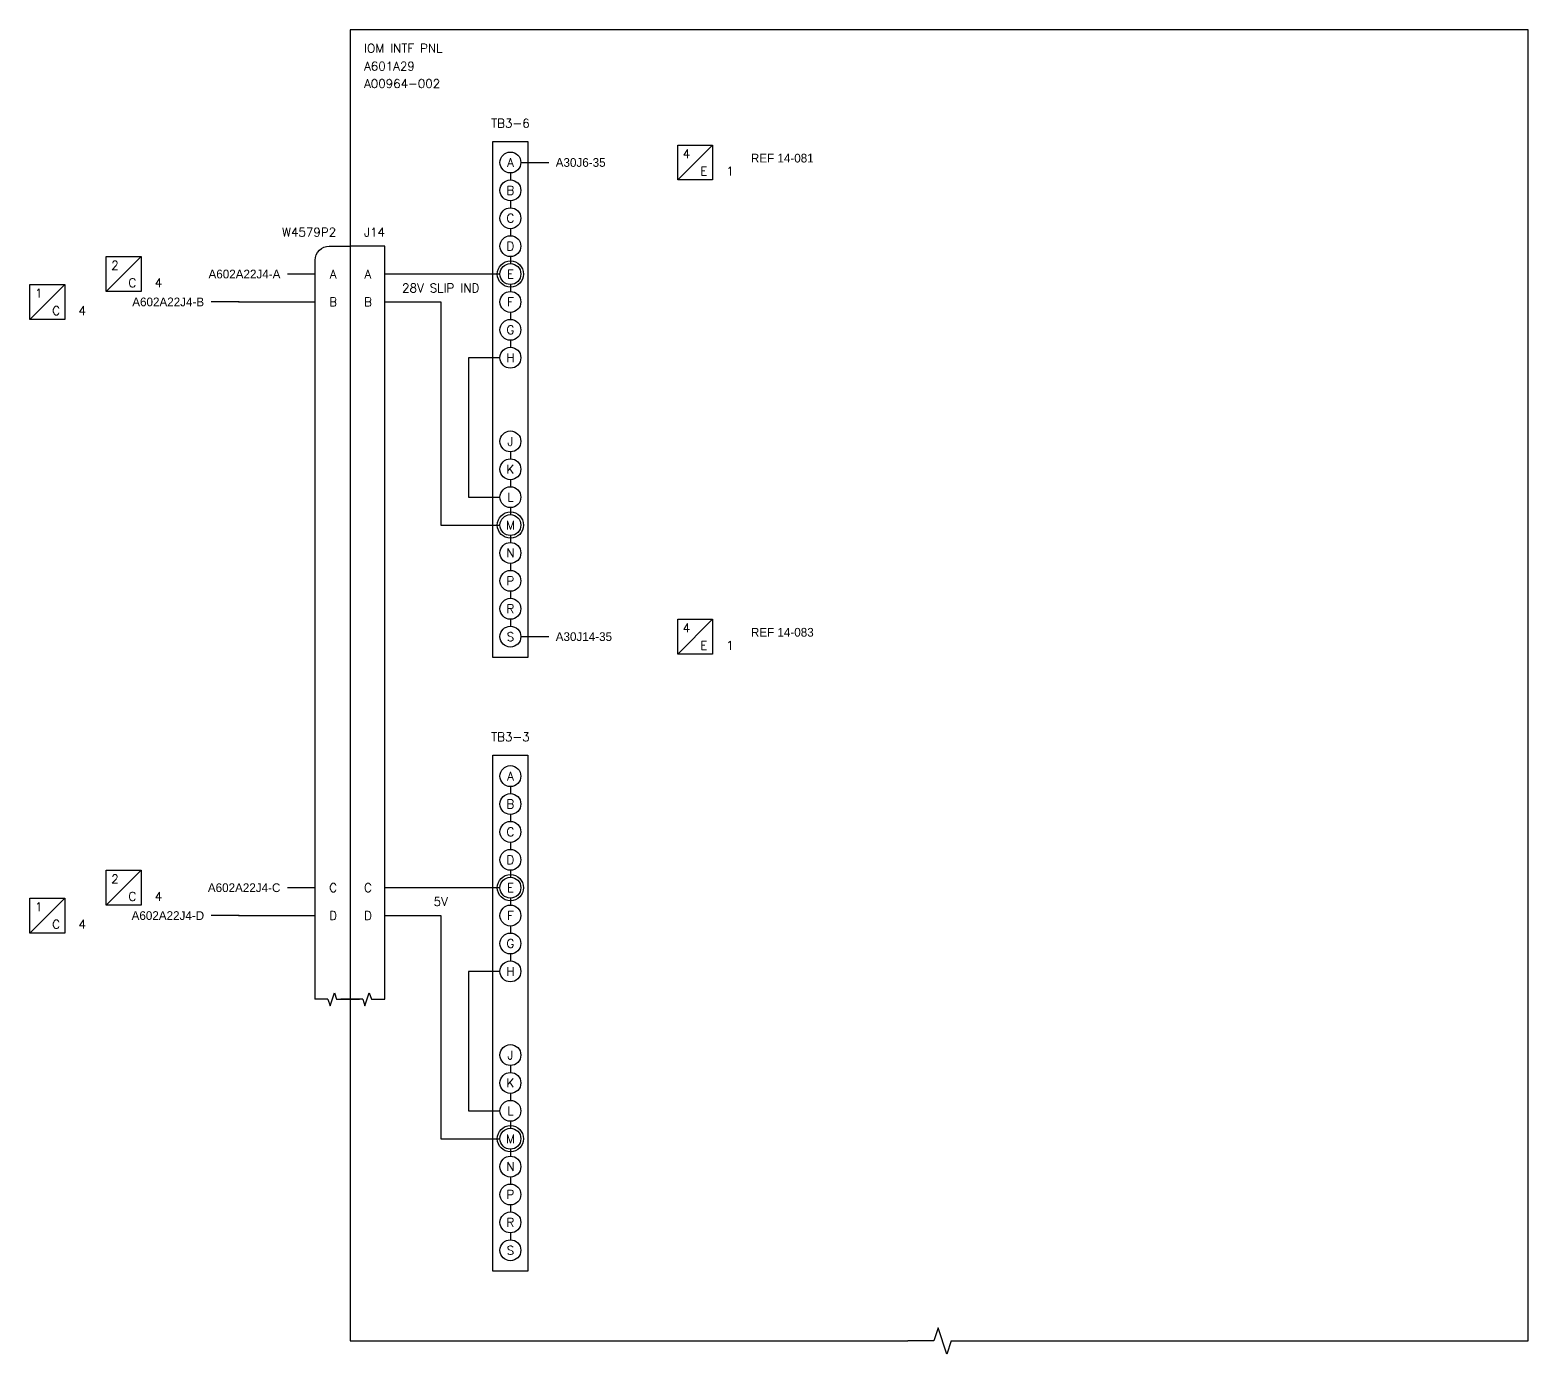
# Model space of a CAD drawing. Extents: x -29 to 207, y 0 to 19.
# Drawn here: x 154.71 to 176.2, y -0.09 to 18.9 of the extents above; entities that cross this region are included whole.
import ezdxf
from ezdxf.enums import TextEntityAlignment as Align

# ---------------------------------------------------------------- set-up
doc = ezdxf.new("R2010")
doc.units = 0
doc.header["$MEASUREMENT"] = 0
doc.linetypes.add('DGN5', pattern=[0.257567, 0.085856, -0.171711])
doc.layers.get('0').update_dxf_attribs({"linetype": 'CONTINUOUS'})
doc.styles.add('SCHEMATIC', font='romans.shx', dxfattribs={"height": 0.125})

# ---------------------------------------------------------------- blocks, each defined once
blk = doc.blocks.new('A$C25241EBF')
at = {"linetype": 'ByBlock'}
for p, q in [((0.19375, 0), (0.00625, 0)), ((0.225, 0.09375), (0.19375, 0)), ((0.2875, -0.09375), (0.225, 0.09375)), ((0.31875, 0), (0.2875, -0.09375)), ((0.31875, 0), (0.50625, 0))]:
    blk.add_line(p, q, dxfattribs=at)
blk = doc.blocks.new('DEST_FROM')
for p, q in [((-2.999, -0.25), (-2.499, 0.25)), ((0, 0), (-0.4, 0))]:
    blk.add_line(p, q)
blk.add_lwpolyline([(-2.999, 0.25), (-2.499, 0.25), (-2.499, -0.25), (-2.999, -0.25)], close=True)
for tag, p in [('DWG_TITLE', (-3.399, 0)), ('DWG_#', (-3.402, -0.2))]:
    blk.add_attdef(tag, text='', height=0.125).set_placement(p, align=Align.RIGHT)
at = {"style": 'SCHEMATIC'}
for p in [(-2.874, 0.125), (-2.624, -0.125)]:
    blk.add_attdef('X', text='', height=0.125, dxfattribs=at).set_placement(p, align=Align.MIDDLE)
blk.add_attdef('CONTACT_REFDES', text='', height=0.125).set_placement((-0.5, 0), align=Align.MIDDLE_RIGHT)
blk.add_attdef('X', text='', height=0.125, dxfattribs=at).set_placement((-2.249, -0.125), align=Align.MIDDLE_CENTER)
blk = doc.blocks.new('connector break')
at = {"linetype": 'ByBlock'}
for p, q in [((0.1875, 0), (0, 0)), ((0.21875, 0.09375), (0.1875, 0)), ((0.28125, -0.09375), (0.21875, 0.09375)), ((0.3125, 0), (0.28125, -0.09375)), ((0.3125, 0), (0.5, 0))]:
    blk.add_line(p, q, dxfattribs=at)
blk = doc.blocks.new('DEST_TO')
for p, q in [((2.25, -0.25), (2.75, 0.25)), ((0, 0), (0.4, 0))]:
    blk.add_line(p, q)
blk.add_lwpolyline([(2.25, 0.25), (2.75, 0.25), (2.75, -0.25), (2.25, -0.25)], close=True)
blk.add_attdef('CONTACT_REFDES', text='', height=0.125).set_placement((0.5, 0), align=Align.MIDDLE_LEFT)
at = {"style": 'SCHEMATIC'}
for p in [(2.375, 0.125), (2.625, -0.125)]:
    blk.add_attdef('X', text='', height=0.125, dxfattribs=at).set_placement(p, align=Align.MIDDLE)
for tag, p in [('DWG_TITLE', (3.3, 0)), ('DWG_#', (3.3, -0.2))]:
    blk.add_attdef(tag, p, '', height=0.125)
blk.add_attdef('X', text='', height=0.125, dxfattribs=at).set_placement((3, -0.125), align=Align.MIDDLE_CENTER)

msp = doc.modelspace()

# ---------------------------------------------------------------- linework, layer by layer
for p, q in [((161.6, 16.85), (161.6, 16.75)), ((161.6, 16.45), (161.6, 16.35)), ((161.6, 16.05), (161.6, 15.95)), ((161.6, 15.65), (161.6, 15.55)), ((161.45, 15.4), (159.806, 15.4)), ((161.6, 15.25), (161.6, 15.15)), ((157.7, 15), (158.8, 15)), ((161.6, 14.85), (161.6, 14.75)), ((161.6, 14.45), (161.6, 14.35)), ((161.6, 12.85), (161.6, 12.75)), ((161.6, 12.45), (161.6, 12.35)), ((161.6, 12.05), (161.6, 11.95)), ((161.6, 11.65), (161.6, 11.55)), ((161.6, 11.25), (161.6, 11.15)), ((161.6, 10.85), (161.6, 10.75)), ((161.6, 10.45), (161.6, 10.35)), ((161.6, 8.05), (161.6, 7.95)), ((161.6, 7.65), (161.6, 7.55)), ((161.6, 7.25), (161.6, 7.15)), ((161.6, 6.85), (161.6, 6.75)), ((161.45, 6.6), (159.806, 6.6)), ((161.6, 6.45), (161.6, 6.35)), ((157.7, 6.2), (158.8, 6.2)), ((161.6, 6.05), (161.6, 5.95)), ((161.6, 5.65), (161.6, 5.55)), ((161.6, 4.05), (161.6, 3.95)), ((161.6, 3.65), (161.6, 3.55)), ((161.6, 3.25), (161.6, 3.15)), ((161.6, 2.85), (161.6, 2.75)), ((161.6, 2.45), (161.6, 2.35)), ((161.6, 2.05), (161.6, 1.95)), ((161.6, 1.65), (161.6, 1.55))]:
    msp.add_line(p, q)
for points in [[(168.3, 0.1), (176.2, 0.1), (176.2, 18.9), (159.3, 18.9), (159.3, 0.1), (167.3, 0.1)], [(159.697, 5), (159.8, 5), (159.8, 15.8), (159.3, 15.8), (159.3, 5), (159.435, 5)], [(159.8, 15), (160.6, 15), (160.6, 11.8), (161.45, 11.8)], [(161.45, 14.2), (161, 14.2), (161, 12.2), (161.45, 12.2)], [(159.8, 6.2), (160.6, 6.2), (160.6, 3), (161.45, 3)], [(161.45, 5.4), (161, 5.4), (161, 3.4), (161.45, 3.4)]]:
    msp.add_lwpolyline(points)
for points in [[(161.35, 17.3), (161.85, 17.3), (161.85, 9.9), (161.35, 9.9)], [(161.35, 8.5), (161.85, 8.5), (161.85, 1.1), (161.35, 1.1)]]:
    msp.add_lwpolyline(points, close=True)
msp.add_lwpolyline([(158.903, 5), (158.8, 5), (158.8, 15.6, -0.414214), (159, 15.8), (159.3, 15.8), (159.3, 5), (159.165, 5)], format="xyb")
for centre, radius in [((161.6, 17), 0.15), ((161.6, 16.6), 0.15), ((161.6, 16.2), 0.15), ((161.6, 15.8), 0.15), ((161.6, 15.4), 0.188), ((161.6, 15.4), 0.15), ((161.6, 15), 0.15), ((161.6, 14.6), 0.15), ((161.6, 14.2), 0.15), ((161.6, 13), 0.15), ((161.6, 12.6), 0.15), ((161.6, 12.2), 0.15), ((161.6, 11.8), 0.188), ((161.6, 11.8), 0.15), ((161.6, 11.4), 0.15), ((161.6, 11), 0.15), ((161.6, 10.6), 0.15), ((161.6, 10.2), 0.15), ((161.6, 8.2), 0.15), ((161.6, 7.8), 0.15), ((161.6, 7.4), 0.15), ((161.6, 7), 0.15), ((161.6, 6.6), 0.188), ((161.6, 6.6), 0.15), ((161.6, 6.2), 0.15), ((161.6, 5.8), 0.15), ((161.6, 5.4), 0.15), ((161.6, 4.2), 0.15), ((161.6, 3.8), 0.15), ((161.6, 3.4), 0.15), ((161.6, 3), 0.188), ((161.6, 3), 0.15), ((161.6, 2.6), 0.15), ((161.6, 2.2), 0.15), ((161.6, 1.8), 0.15), ((161.6, 1.4), 0.15)]:
    msp.add_circle(centre, radius)

# ---------------------------------------------------------------- block references
ref = msp.add_blockref('DEST_TO', (161.75, 17))
ref.add_attrib('DWG_TITLE', 'REF 14-081', (165.05, 17), dxfattribs={"height": 0.125})
ref.add_attrib('X', 'E', dxfattribs={"height": 0.125, "style": 'SCHEMATIC'}).set_placement((164.375, 16.875), align=Align.MIDDLE)
ref.add_attrib('X', '4', dxfattribs={"height": 0.125, "style": 'SCHEMATIC'}).set_placement((164.125, 17.125), align=Align.MIDDLE)
ref.add_attrib('X', '1', dxfattribs={"height": 0.125, "style": 'SCHEMATIC'}).set_placement((164.75, 16.875), align=Align.MIDDLE_CENTER)
ref.add_attrib('CONTACT_REFDES', 'A30J6-35', dxfattribs={"height": 0.125}).set_placement((162.25, 17), align=Align.MIDDLE_LEFT)
ref = msp.add_blockref('DEST_FROM', (158.8, 15.4))
ref.add_attrib('CONTACT_REFDES', 'A602A22J4-A', dxfattribs={"height": 0.125}).set_placement((158.3, 15.4), align=Align.MIDDLE_RIGHT)
ref.add_attrib('X', 'C', dxfattribs={"height": 0.125, "style": 'SCHEMATIC'}).set_placement((156.176, 15.275), align=Align.MIDDLE)
ref.add_attrib('X', '2', dxfattribs={"height": 0.125, "style": 'SCHEMATIC'}).set_placement((155.926, 15.525), align=Align.MIDDLE)
ref.add_attrib('X', '4', dxfattribs={"height": 0.125, "style": 'SCHEMATIC'}).set_placement((156.551, 15.275), align=Align.MIDDLE_CENTER)
ref = msp.add_blockref('DEST_FROM', (157.706, 15))
ref.add_attrib('CONTACT_REFDES', 'A602A22J4-B', dxfattribs={"height": 0.125}).set_placement((157.206, 15), align=Align.MIDDLE_RIGHT)
ref.add_attrib('X', 'C', dxfattribs={"height": 0.125, "style": 'SCHEMATIC'}).set_placement((155.082, 14.875), align=Align.MIDDLE)
ref.add_attrib('X', '1', dxfattribs={"height": 0.125, "style": 'SCHEMATIC'}).set_placement((154.832, 15.125), align=Align.MIDDLE)
ref.add_attrib('X', '4', dxfattribs={"height": 0.125, "style": 'SCHEMATIC'}).set_placement((155.457, 14.875), align=Align.MIDDLE_CENTER)
ref = msp.add_blockref('DEST_TO', (161.75, 10.2))
ref.add_attrib('DWG_TITLE', 'REF 14-083', (165.05, 10.2), dxfattribs={"height": 0.125})
ref.add_attrib('X', 'E', dxfattribs={"height": 0.125, "style": 'SCHEMATIC'}).set_placement((164.375, 10.075), align=Align.MIDDLE)
ref.add_attrib('X', '4', dxfattribs={"height": 0.125, "style": 'SCHEMATIC'}).set_placement((164.125, 10.325), align=Align.MIDDLE)
ref.add_attrib('X', '1', dxfattribs={"height": 0.125, "style": 'SCHEMATIC'}).set_placement((164.75, 10.075), align=Align.MIDDLE_CENTER)
ref.add_attrib('CONTACT_REFDES', 'A30J14-35', dxfattribs={"height": 0.125}).set_placement((162.25, 10.2), align=Align.MIDDLE_LEFT)
ref = msp.add_blockref('DEST_FROM', (158.8, 6.6))
ref.add_attrib('CONTACT_REFDES', 'A602A22J4-C', dxfattribs={"height": 0.125}).set_placement((158.3, 6.6), align=Align.MIDDLE_RIGHT)
ref.add_attrib('X', 'C', dxfattribs={"height": 0.125, "style": 'SCHEMATIC'}).set_placement((156.176, 6.475), align=Align.MIDDLE)
ref.add_attrib('X', '2', dxfattribs={"height": 0.125, "style": 'SCHEMATIC'}).set_placement((155.926, 6.725), align=Align.MIDDLE)
ref.add_attrib('X', '4', dxfattribs={"height": 0.125, "style": 'SCHEMATIC'}).set_placement((156.551, 6.475), align=Align.MIDDLE_CENTER)
ref = msp.add_blockref('DEST_FROM', (157.706, 6.2))
ref.add_attrib('CONTACT_REFDES', 'A602A22J4-D', dxfattribs={"height": 0.125}).set_placement((157.206, 6.2), align=Align.MIDDLE_RIGHT)
ref.add_attrib('X', 'C', dxfattribs={"height": 0.125, "style": 'SCHEMATIC'}).set_placement((155.082, 6.075), align=Align.MIDDLE)
ref.add_attrib('X', '1', dxfattribs={"height": 0.125, "style": 'SCHEMATIC'}).set_placement((154.832, 6.325), align=Align.MIDDLE)
ref.add_attrib('X', '4', dxfattribs={"height": 0.125, "style": 'SCHEMATIC'}).set_placement((155.457, 6.075), align=Align.MIDDLE_CENTER)
at = {"xscale": -1}
for p in [(159.3, 5), (159.8, 5)]:
    msp.add_blockref('A$C25241EBF', p, dxfattribs=at)
at = {"xscale": 2, "yscale": 2, "zscale": 2}
msp.add_blockref('connector break', (167.3, 0.1), dxfattribs=at)

# ---------------------------------------------------------------- texts
at = {"linetype": 'DGN5', "style": 'SCHEMATIC'}
for s, p in [('IOM INTF PNL', (159.5, 18.7)), ('A601A29', (159.5, 18.443)), ('A00964-002', (159.5, 18.193))]:
    msp.add_text(s, height=0.125, dxfattribs=at).set_placement(p, align=Align.TOP_LEFT)
at = {"style": 'SCHEMATIC'}
for s, p in [('TB3-6', (161.6, 17.562)), ('A', (161.6, 17)), ('B', (161.6, 16.6)), ('C', (161.6, 16.2)), ('D', (161.6, 15.8)), ('A', (159.056, 15.4)), ('A', (159.556, 15.4)), ('E', (161.6, 15.4)), ('B', (159.056, 15)), ('B', (159.556, 15)), ('F', (161.6, 15)), ('G', (161.6, 14.6)), ('H', (161.6, 14.2)), ('J', (161.6, 13)), ('K', (161.6, 12.6)), ('L', (161.6, 12.2)), ('M', (161.6, 11.8)), ('N', (161.6, 11.4)), ('P', (161.6, 11)), ('R', (161.6, 10.6)), ('S', (161.6, 10.2)), ('TB3-3', (161.6, 8.762)), ('A', (161.6, 8.2)), ('B', (161.6, 7.8)), ('C', (161.6, 7.4)), ('D', (161.6, 7)), ('C', (159.056, 6.6)), ('C', (159.556, 6.6)), ('E', (161.6, 6.6)), ('D', (159.056, 6.2)), ('D', (159.556, 6.2)), ('F', (161.6, 6.2)), ('G', (161.6, 5.8)), ('H', (161.6, 5.4)), ('J', (161.6, 4.2)), ('K', (161.6, 3.8)), ('L', (161.6, 3.4)), ('M', (161.6, 3)), ('N', (161.6, 2.6)), ('P', (161.6, 2.2)), ('R', (161.6, 1.8)), ('S', (161.6, 1.4))]:
    msp.add_text(s, height=0.125, dxfattribs=at).set_placement(p, align=Align.MIDDLE_CENTER)
msp.add_text('W4579P2', height=0.125, dxfattribs=at).set_placement((159.1, 16), align=Align.MIDDLE_RIGHT)
msp.add_text('J14', height=0.125, dxfattribs=at).set_placement((159.5, 16), align=Align.MIDDLE_LEFT)
at = {"linetype": 'DGN5', "style": 'SCHEMATIC'}
for s, p in [('28V SLIP IND', (160.6, 15.2)), ('5V', (160.6, 6.4))]:
    msp.add_text(s, height=0.125, dxfattribs=at).set_placement(p, align=Align.MIDDLE_CENTER)

doc.saveas('drawing.dxf')
